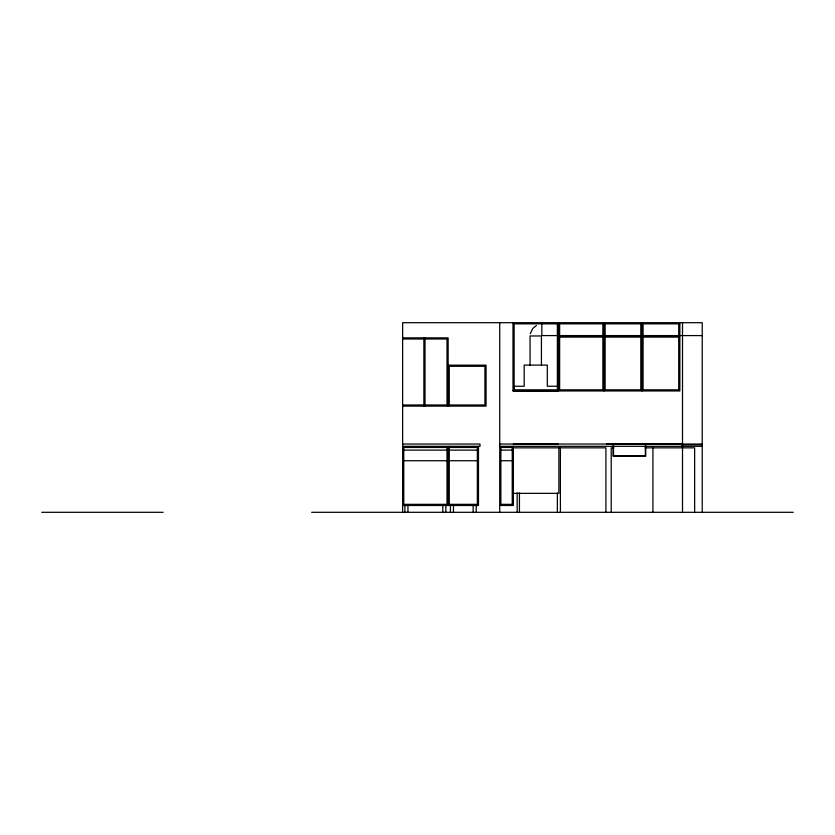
<?xml version="1.0" encoding="UTF-8"?>
<svg xmlns="http://www.w3.org/2000/svg" width="835" height="835" viewBox="0 0 835 835"><rect width="100%" height="100%" fill="white"/><g stroke="black" fill="none" stroke-linecap="round" stroke-linejoin="round"><path stroke-width="1.25" d="M530.267 333.76L532.699 328.541L536.394 325.535M702.235 335.586L541.821 335.586L541.821 324.21M559.638 335.962L602.87 335.962M605.145 335.962L640.8 335.962M643.075 335.962L678.719 335.962M559.638 337.1L602.87 337.1M605.145 337.1L640.8 337.1M643.075 337.1L678.719 337.1M402.637 337.862L448.144 337.862L448.144 406.123M402.637 339L447.007 339L447.007 404.985L402.637 404.985M448.144 365.166L486.064 365.166L486.064 406.123L402.637 406.123M512.993 390.801L558.5 390.801M682.508 443.667L606.669 444.043M402.637 444.043L480 444.043L480 446.318L402.637 446.318M499.727 444.043L702.235 444.043M681.381 444.805L702.235 444.805M499.727 446.318L702.235 446.318M512.721 447.842L605.907 447.842L605.907 512.304M613.819 447.842L611.22 447.842L611.22 512.304M645.111 447.842L694.647 447.842L694.647 512.304M403.921 450.117L478.486 450.117M500.958 450.117L512.137 450.117M613.13 456.181L645.705 456.181M403.942 460.732L446.85 460.732M449.407 460.732L478.486 460.732M500.958 460.732L512.137 460.732M512.721 493.349L558.886 493.349L558.886 447.842M402.637 505.478L478.486 505.478L478.486 446.318M499.727 505.478L513.379 505.478L513.379 446.318M41.75 512.304L163.117 512.304M311.622 512.304L793.25 512.304M702.235 512.304L702.235 322.696L402.637 322.696L402.637 512.304M682.508 322.696L682.508 512.304M679.857 322.696L679.857 390.957L512.993 390.957L512.993 322.696M652.928 447.842L652.928 512.304M645.726 445.692L645.726 455.806L613.13 455.806L613.109 445.692M645.351 445.692L645.351 455.806M641.938 322.696L641.938 390.957M613.495 445.692L613.495 455.806M604.008 322.696L604.008 390.957M560.4 447.842L560.4 512.304M558.5 322.696L558.5 390.957M558.124 444.043L513.379 444.043M557.749 390.801L557.749 386.25L547.311 386.25L547.311 365.093L524.182 365.093L524.182 386.25L513.755 386.25L513.755 390.801M557.362 492.963L557.362 512.304M541.435 365.093L541.435 335.962L530.058 335.962L530.058 365.093M519.443 492.9L519.443 512.304M517.168 492.9L517.168 512.304M499.727 322.696L499.727 512.304M476.211 505.478L476.211 512.304M473.174 505.478L473.174 512.304M453.457 505.478L453.457 512.304M450.42 505.478L450.42 512.304M448.144 446.318L448.144 505.478M445.869 505.478L445.869 512.304M442.832 505.478L442.832 512.304M425.015 337.862L425.015 406.123M423.877 337.862L423.877 406.123M407.95 505.478L407.95 512.304M404.912 505.478L404.912 512.304M557.362 323.834L514.13 323.834L514.13 389.82L557.362 389.82L557.362 323.834M602.87 323.834L559.638 323.834L559.638 389.82L602.87 389.82L602.87 323.834M640.8 323.834L605.145 323.834L605.145 389.82L640.8 389.82L640.8 323.834M678.719 323.834L643.075 323.834L643.075 389.82L678.719 389.82L678.719 323.834M484.926 366.304L449.282 366.304L449.282 404.985L484.926 404.985L484.926 366.304M447.007 447.456L403.775 447.456L403.775 504.34L447.007 504.34L447.007 447.456M477.349 447.456L449.282 447.456L449.282 504.34L477.349 504.34L477.349 447.456M512.241 447.456L500.864 447.456L500.864 504.34L512.241 504.34L512.241 447.456"/></g></svg>
